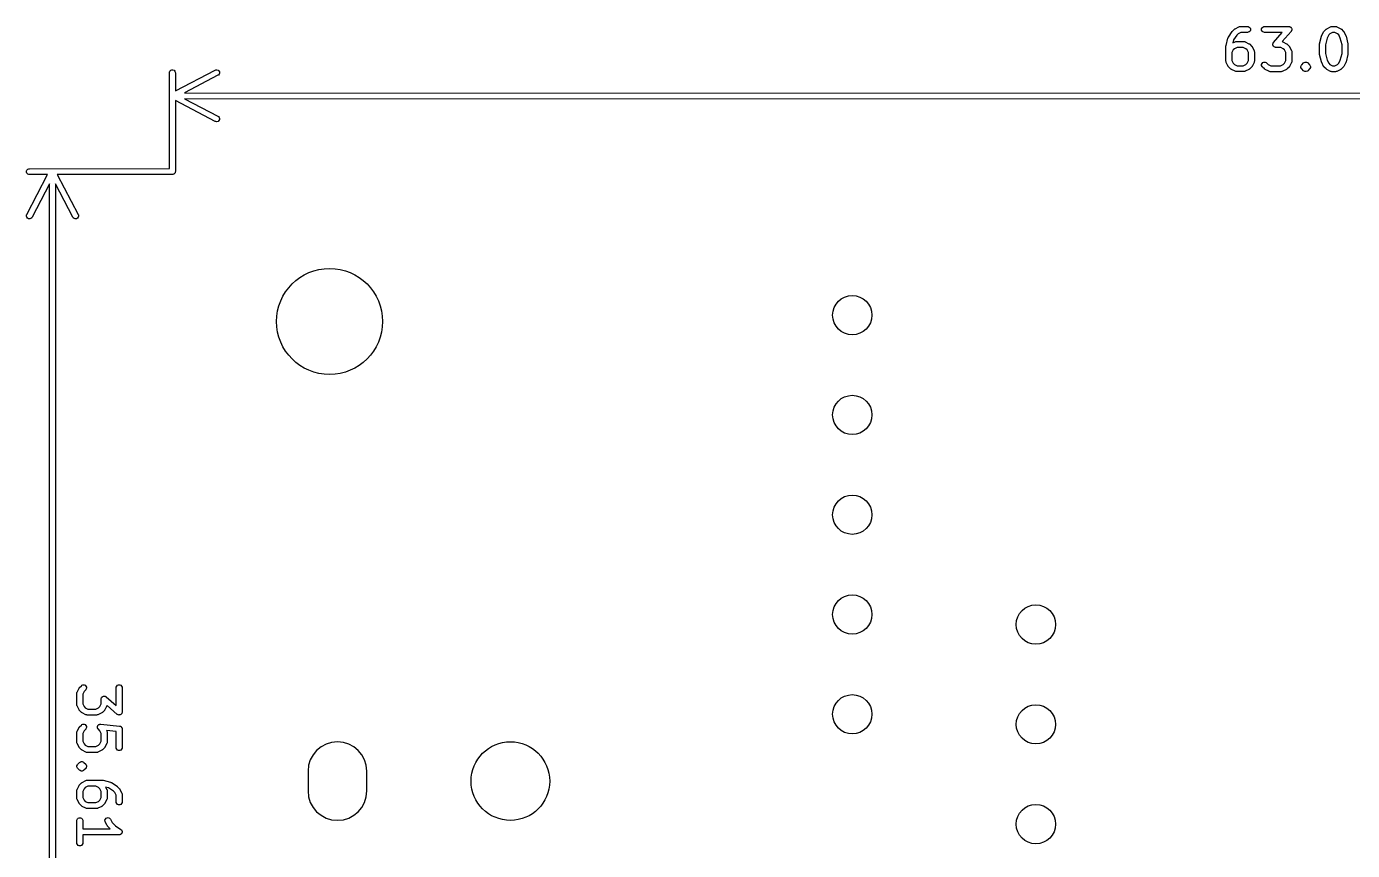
# Model space of a CAD drawing. Header units: inches. Extents: x 4.54 to 7.17, y -3.99 to -2.44.
# Drawn here: x 4.539 to 5.867, y -3.266 to -2.441 of the extents above; entities that cross this region are included whole.
import ezdxf

# ---------------------------------------------------------------- set-up
doc = ezdxf.new("R2010")
doc.units = ezdxf.units.IN
doc.header["$MEASUREMENT"] = 0
doc.layers.add('BLACK', color=250, linetype='CONTINUOUS')

msp = doc.modelspace()

# ---------------------------------------------------------------- linework, layer by layer
at = {"layer": 'BLACK', "linetype": 'CONTINUOUS'}
for p, q in [((5.7469, -2.4452), (5.7488, -2.4433)), ((5.7488, -2.4433), (5.749, -2.4431)), ((5.749, -2.4431), (5.7491, -2.443)), ((5.749, -2.4431), (5.749, -2.4431)), ((5.7491, -2.443), (5.7492, -2.4429)), ((5.7492, -2.4429), (5.7493, -2.4429)), ((5.7493, -2.4429), (5.7495, -2.4428)), ((5.7495, -2.4428), (5.7533, -2.4409)), ((5.7533, -2.4409), (5.7538, -2.4407)), ((5.7538, -2.4407), (5.7539, -2.4407)), ((5.7539, -2.4407), (5.754, -2.4406)), ((5.754, -2.4406), (5.7546, -2.4406)), ((5.7546, -2.4406), (5.7621, -2.4406)), ((5.7621, -2.4406), (5.7627, -2.4406)), ((5.7627, -2.4406), (5.7637, -2.4411)), ((5.7637, -2.4411), (5.7646, -2.4419)), ((5.7646, -2.4419), (5.765, -2.443)), ((5.765, -2.443), (5.765, -2.4441)), ((5.7761, -2.443), (5.7765, -2.4419)), ((5.7761, -2.4441), (5.7761, -2.443)), ((5.7765, -2.4419), (5.7773, -2.4411)), ((5.7773, -2.4411), (5.7784, -2.4406)), ((5.7784, -2.4406), (5.779, -2.4406)), ((5.779, -2.4406), (5.8034, -2.4406)), ((5.8034, -2.4406), (5.8037, -2.4406)), ((5.8037, -2.4406), (5.8037, -2.4406)), ((5.8037, -2.4406), (5.8038, -2.4406)), ((5.8038, -2.4406), (5.8039, -2.4406)), ((5.8039, -2.4406), (5.8044, -2.4408)), ((5.8044, -2.4408), (5.8048, -2.441)), ((5.8048, -2.441), (5.8049, -2.441)), ((5.8049, -2.441), (5.805, -2.4411)), ((5.805, -2.4411), (5.8053, -2.4414)), ((5.8053, -2.4414), (5.8057, -2.4417)), ((5.8057, -2.4417), (5.8057, -2.4418)), ((5.8057, -2.4418), (5.8058, -2.4419)), ((5.8058, -2.4419), (5.806, -2.4423)), ((5.806, -2.4423), (5.8062, -2.4428)), ((5.8062, -2.4428), (5.8062, -2.4429)), ((5.8062, -2.4429), (5.8062, -2.443)), ((5.8062, -2.443), (5.8062, -2.4434)), ((5.8062, -2.4434), (5.8063, -2.4439)), ((5.8388, -2.4452), (5.8406, -2.4433)), ((5.8406, -2.4433), (5.8409, -2.4431)), ((5.8409, -2.4431), (5.841, -2.443)), ((5.8409, -2.4431), (5.8409, -2.4431)), ((5.841, -2.443), (5.8411, -2.443)), ((5.8411, -2.443), (5.8412, -2.4429)), ((5.8412, -2.4429), (5.8414, -2.4428)), ((5.8414, -2.4428), (5.8452, -2.4409)), ((5.8452, -2.4409), (5.8457, -2.4407)), ((5.8457, -2.4407), (5.8458, -2.4407)), ((5.8458, -2.4407), (5.8459, -2.4407)), ((5.8459, -2.4407), (5.8465, -2.4406)), ((5.8465, -2.4406), (5.8502, -2.4406)), ((5.8502, -2.4406), (5.8508, -2.4407)), ((5.8508, -2.4407), (5.8509, -2.4407)), ((5.8509, -2.4407), (5.851, -2.4407)), ((5.851, -2.4407), (5.8515, -2.4409)), ((5.8515, -2.4409), (5.8553, -2.4428)), ((5.8553, -2.4428), (5.8555, -2.4429)), ((5.8555, -2.4429), (5.8556, -2.443)), ((5.8556, -2.443), (5.8557, -2.443)), ((5.8557, -2.443), (5.8558, -2.4431)), ((5.8558, -2.4431), (5.8558, -2.4432)), ((5.8558, -2.4432), (5.8561, -2.4433)), ((5.8561, -2.4433), (5.8579, -2.4452)), ((5.7405, -2.4597), (5.7424, -2.4522)), ((5.7424, -2.4522), (5.7425, -2.4518)), ((5.7425, -2.4517), (5.7426, -2.4516)), ((5.7425, -2.4518), (5.7425, -2.4517)), ((5.7425, -2.4518), (5.7425, -2.4518)), ((5.7426, -2.4516), (5.7428, -2.4513)), ((5.7426, -2.4516), (5.7426, -2.4516)), ((5.7428, -2.4513), (5.7465, -2.4456)), ((5.7465, -2.4456), (5.7467, -2.4454)), ((5.7465, -2.4456), (5.7465, -2.4456)), ((5.7465, -2.4456), (5.7465, -2.4456)), ((5.7467, -2.4454), (5.7469, -2.4452)), ((5.7469, -2.4452), (5.7469, -2.4452)), ((5.7469, -2.4452), (5.7469, -2.4452)), ((5.748, -2.4541), (5.7472, -2.457)), ((5.7472, -2.457), (5.7495, -2.4559)), ((5.7513, -2.4492), (5.748, -2.4541)), ((5.7495, -2.4559), (5.7501, -2.4557)), ((5.7501, -2.4557), (5.7502, -2.4557)), ((5.7502, -2.4557), (5.7503, -2.4556)), ((5.7503, -2.4556), (5.7509, -2.4556)), ((5.7509, -2.4556), (5.7584, -2.4556)), ((5.7526, -2.4478), (5.7513, -2.4492)), ((5.7553, -2.4465), (5.7526, -2.4478)), ((5.7621, -2.4465), (5.7553, -2.4465)), ((5.7584, -2.4556), (5.7589, -2.4556)), ((5.7589, -2.4556), (5.759, -2.4557)), ((5.759, -2.4557), (5.7591, -2.4557)), ((5.7591, -2.4557), (5.7597, -2.4559)), ((5.7597, -2.4559), (5.7634, -2.4578)), ((5.7627, -2.4464), (5.7621, -2.4465)), ((5.7637, -2.446), (5.7627, -2.4464)), ((5.7646, -2.4452), (5.7637, -2.446)), ((5.765, -2.4441), (5.7646, -2.4452)), ((5.7765, -2.4452), (5.7761, -2.4441)), ((5.7773, -2.446), (5.7765, -2.4452)), ((5.7784, -2.4464), (5.7773, -2.446)), ((5.779, -2.4465), (5.7784, -2.4464)), ((5.7968, -2.4465), (5.779, -2.4465)), ((5.7875, -2.4575), (5.7877, -2.4571)), ((5.7877, -2.4571), (5.7877, -2.4569)), ((5.7877, -2.4569), (5.7878, -2.4569)), ((5.7878, -2.4568), (5.788, -2.4566)), ((5.7878, -2.4569), (5.7878, -2.4568)), ((5.788, -2.4566), (5.7968, -2.4465)), ((5.8056, -2.4455), (5.7966, -2.4557)), ((5.7966, -2.4557), (5.7972, -2.4559)), ((5.7972, -2.4559), (5.8009, -2.4578)), ((5.8058, -2.4452), (5.8056, -2.4455)), ((5.8059, -2.445), (5.8058, -2.4451)), ((5.8058, -2.4451), (5.8058, -2.4452)), ((5.8058, -2.4452), (5.8058, -2.4452)), ((5.8061, -2.4446), (5.8059, -2.445)), ((5.8062, -2.4441), (5.8061, -2.4446)), ((5.8063, -2.4439), (5.8062, -2.444)), ((5.8062, -2.444), (5.8062, -2.4441)), ((5.8342, -2.4578), (5.8361, -2.4503)), ((5.8361, -2.4503), (5.8362, -2.45)), ((5.8361, -2.4503), (5.8361, -2.4503)), ((5.8361, -2.4503), (5.8361, -2.4503)), ((5.8362, -2.45), (5.8363, -2.4498)), ((5.8363, -2.4497), (5.8382, -2.446)), ((5.8363, -2.4498), (5.8363, -2.4497)), ((5.8363, -2.4498), (5.8363, -2.4498)), ((5.8382, -2.446), (5.8384, -2.4457)), ((5.8384, -2.4457), (5.8385, -2.4456)), ((5.8384, -2.4457), (5.8384, -2.4457)), ((5.8385, -2.4455), (5.8386, -2.4454)), ((5.8385, -2.4456), (5.8385, -2.4455)), ((5.8386, -2.4454), (5.8388, -2.4452)), ((5.8418, -2.4521), (5.84, -2.4589)), ((5.8433, -2.449), (5.8418, -2.4521)), ((5.8445, -2.4478), (5.8433, -2.449)), ((5.8472, -2.4465), (5.8445, -2.4478)), ((5.8495, -2.4465), (5.8472, -2.4465)), ((5.8522, -2.4479), (5.8495, -2.4465)), ((5.8534, -2.449), (5.8522, -2.4479)), ((5.8549, -2.4521), (5.8534, -2.449)), ((5.8566, -2.4589), (5.8549, -2.4521)), ((5.8579, -2.4452), (5.8581, -2.4454)), ((5.8581, -2.4454), (5.8582, -2.4455)), ((5.8582, -2.4455), (5.8582, -2.4456)), ((5.8582, -2.4456), (5.8583, -2.4457)), ((5.8583, -2.4457), (5.8583, -2.4457)), ((5.8583, -2.4457), (5.8585, -2.446)), ((5.8585, -2.446), (5.8604, -2.4497)), ((5.8604, -2.4497), (5.8604, -2.4498)), ((5.8604, -2.4498), (5.8604, -2.4498)), ((5.8604, -2.4498), (5.8605, -2.45)), ((5.8605, -2.45), (5.8606, -2.4503)), ((5.8606, -2.4503), (5.8606, -2.4503)), ((5.8606, -2.4503), (5.8606, -2.4503)), ((5.8606, -2.4503), (5.8625, -2.4578)), ((5.7404, -2.46), (5.7405, -2.4598)), ((5.7404, -2.4603), (5.7404, -2.46)), ((5.7404, -2.4604), (5.7404, -2.4603)), ((5.7404, -2.4603), (5.7404, -2.4603)), ((5.7404, -2.4754), (5.7404, -2.4604)), ((5.7405, -2.4598), (5.7405, -2.4597)), ((5.7405, -2.4598), (5.7405, -2.4598)), ((5.7477, -2.464), (5.7463, -2.4667)), ((5.7463, -2.4667), (5.7463, -2.4747)), ((5.7489, -2.4628), (5.7477, -2.464)), ((5.7516, -2.4615), (5.7489, -2.4628)), ((5.7577, -2.4615), (5.7516, -2.4615)), ((5.7604, -2.4628), (5.7577, -2.4615)), ((5.7616, -2.464), (5.7604, -2.4628)), ((5.7629, -2.4667), (5.7616, -2.464)), ((5.7629, -2.4747), (5.7629, -2.4667)), ((5.7634, -2.4578), (5.7637, -2.4579)), ((5.7637, -2.4579), (5.7637, -2.4579)), ((5.7637, -2.4579), (5.7638, -2.458)), ((5.7638, -2.458), (5.7639, -2.4581)), ((5.7639, -2.4581), (5.764, -2.4581)), ((5.764, -2.4581), (5.7642, -2.4583)), ((5.7642, -2.4583), (5.7661, -2.4602)), ((5.7661, -2.4602), (5.7663, -2.4604)), ((5.7663, -2.4604), (5.7663, -2.4605)), ((5.7663, -2.4605), (5.7664, -2.4606)), ((5.7664, -2.4606), (5.7664, -2.4606)), ((5.7664, -2.4606), (5.7665, -2.4607)), ((5.7665, -2.4607), (5.7666, -2.461)), ((5.7666, -2.461), (5.7685, -2.4647)), ((5.7685, -2.4647), (5.7687, -2.4652)), ((5.7687, -2.4652), (5.7687, -2.4654)), ((5.7687, -2.4654), (5.7687, -2.4654)), ((5.7687, -2.4654), (5.7688, -2.466)), ((5.7688, -2.466), (5.7688, -2.4754)), ((5.7873, -2.458), (5.7875, -2.4575)), ((5.7873, -2.4581), (5.7873, -2.458)), ((5.7873, -2.4586), (5.7873, -2.4581)), ((5.7873, -2.4581), (5.7873, -2.4581)), ((5.7873, -2.4591), (5.7873, -2.4586)), ((5.7874, -2.4592), (5.7873, -2.4591)), ((5.7874, -2.4593), (5.7874, -2.4592)), ((5.7876, -2.4597), (5.7874, -2.4593)), ((5.7878, -2.4602), (5.7876, -2.4597)), ((5.7879, -2.4603), (5.7878, -2.4602)), ((5.7878, -2.4602), (5.7878, -2.4602)), ((5.7882, -2.4606), (5.7879, -2.4603)), ((5.7886, -2.461), (5.7882, -2.4606)), ((5.7887, -2.461), (5.7886, -2.461)), ((5.7888, -2.4611), (5.7887, -2.461)), ((5.7892, -2.4612), (5.7888, -2.4611)), ((5.7896, -2.4614), (5.7892, -2.4612)), ((5.7898, -2.4614), (5.7896, -2.4614)), ((5.7898, -2.4615), (5.7898, -2.4614)), ((5.7899, -2.4615), (5.7898, -2.4615)), ((5.7902, -2.4615), (5.7899, -2.4615)), ((5.7952, -2.4615), (5.7902, -2.4615)), ((5.7978, -2.4628), (5.7952, -2.4615)), ((5.799, -2.464), (5.7978, -2.4628)), ((5.8004, -2.4667), (5.799, -2.464)), ((5.8004, -2.4747), (5.8004, -2.4667)), ((5.8009, -2.4578), (5.8012, -2.4579)), ((5.8012, -2.4579), (5.8012, -2.458)), ((5.8012, -2.458), (5.8013, -2.458)), ((5.8013, -2.458), (5.8014, -2.4581)), ((5.8014, -2.4581), (5.8015, -2.4581)), ((5.8015, -2.4581), (5.8017, -2.4583)), ((5.8017, -2.4583), (5.8036, -2.4602)), ((5.8036, -2.4602), (5.8037, -2.4604)), ((5.8037, -2.4604), (5.8038, -2.4605)), ((5.8038, -2.4605), (5.8039, -2.4606)), ((5.8039, -2.4606), (5.8039, -2.4606)), ((5.8039, -2.4606), (5.804, -2.4607)), ((5.804, -2.4607), (5.8041, -2.461)), ((5.8041, -2.461), (5.806, -2.4647)), ((5.806, -2.4647), (5.8062, -2.4653)), ((5.8062, -2.4653), (5.8062, -2.4654)), ((5.8062, -2.4654), (5.8062, -2.4655)), ((5.8062, -2.4655), (5.8063, -2.466)), ((5.8063, -2.466), (5.8063, -2.4754)), ((5.8341, -2.4584), (5.8342, -2.4582)), ((5.8341, -2.4585), (5.8342, -2.4584)), ((5.8342, -2.4584), (5.8341, -2.4584)), ((5.8341, -2.4679), (5.8341, -2.4585)), ((5.8341, -2.468), (5.8341, -2.4679)), ((5.8341, -2.4681), (5.8341, -2.468)), ((5.8342, -2.4683), (5.8341, -2.4681)), ((5.8342, -2.4579), (5.8342, -2.4578)), ((5.8342, -2.458), (5.8342, -2.4579)), ((5.8342, -2.4582), (5.8342, -2.458)), ((5.8342, -2.4685), (5.8342, -2.4683)), ((5.8342, -2.4686), (5.8342, -2.4685)), ((5.8342, -2.4685), (5.8342, -2.4685)), ((5.8361, -2.4761), (5.8342, -2.4686)), ((5.84, -2.4589), (5.84, -2.4676)), ((5.84, -2.4676), (5.8418, -2.4744)), ((5.8549, -2.4744), (5.8566, -2.4676)), ((5.8566, -2.4676), (5.8566, -2.4589)), ((5.8625, -2.4686), (5.8606, -2.4761)), ((5.8625, -2.4578), (5.8625, -2.4579)), ((5.8625, -2.4579), (5.8625, -2.458)), ((5.8625, -2.458), (5.8625, -2.4582)), ((5.8625, -2.4582), (5.8625, -2.4584)), ((5.8625, -2.4584), (5.8625, -2.4584)), ((5.8625, -2.4584), (5.8625, -2.4585)), ((5.8625, -2.4585), (5.8625, -2.4679)), ((5.8625, -2.4679), (5.8625, -2.468)), ((5.8625, -2.468), (5.8625, -2.4681)), ((5.8625, -2.4681), (5.8625, -2.4683)), ((5.8625, -2.4683), (5.8625, -2.4685)), ((5.8625, -2.4685), (5.8625, -2.4685)), ((5.8625, -2.4685), (5.8625, -2.4686)), ((5.7405, -2.476), (5.7404, -2.4754)), ((5.7405, -2.4761), (5.7405, -2.476)), ((5.7405, -2.4762), (5.7405, -2.4761)), ((5.7407, -2.4767), (5.7405, -2.4762)), ((5.7426, -2.4805), (5.7407, -2.4767)), ((5.7427, -2.4807), (5.7426, -2.4805)), ((5.7428, -2.4808), (5.7427, -2.4807)), ((5.7428, -2.4809), (5.7428, -2.4808)), ((5.7429, -2.481), (5.7428, -2.4809)), ((5.743, -2.481), (5.7429, -2.481)), ((5.7431, -2.4812), (5.743, -2.481)), ((5.745, -2.4831), (5.7431, -2.4812)), ((5.7452, -2.4833), (5.745, -2.4831)), ((5.7453, -2.4834), (5.7452, -2.4833)), ((5.7454, -2.4834), (5.7453, -2.4834)), ((5.7455, -2.4835), (5.7454, -2.4834)), ((5.7458, -2.4837), (5.7455, -2.4835)), ((5.7455, -2.4835), (5.7455, -2.4835)), ((5.7463, -2.4747), (5.7477, -2.4774)), ((5.7477, -2.4774), (5.7489, -2.4786)), ((5.7489, -2.4786), (5.7515, -2.4799)), ((5.7515, -2.4799), (5.7577, -2.4799)), ((5.7577, -2.4799), (5.7604, -2.4786)), ((5.7604, -2.4786), (5.7615, -2.4774)), ((5.7615, -2.4774), (5.7629, -2.4747)), ((5.7637, -2.4835), (5.7634, -2.4837)), ((5.7638, -2.4834), (5.7637, -2.4835)), ((5.7637, -2.4835), (5.7637, -2.4835)), ((5.7639, -2.4834), (5.7638, -2.4834)), ((5.764, -2.4833), (5.7639, -2.4834)), ((5.7642, -2.4831), (5.764, -2.4833)), ((5.7661, -2.4812), (5.7642, -2.4831)), ((5.7662, -2.481), (5.7661, -2.4812)), ((5.7663, -2.481), (5.7662, -2.481)), ((5.7664, -2.4809), (5.7663, -2.481)), ((5.7665, -2.4807), (5.7664, -2.4808)), ((5.7664, -2.4808), (5.7664, -2.4809)), ((5.7666, -2.4805), (5.7665, -2.4807)), ((5.7685, -2.4767), (5.7666, -2.4805)), ((5.7687, -2.4762), (5.7685, -2.4767)), ((5.7688, -2.4754), (5.7687, -2.476)), ((5.7687, -2.476), (5.7687, -2.4761)), ((5.7687, -2.4761), (5.7687, -2.4762)), ((5.7761, -2.4786), (5.7765, -2.4775)), ((5.7761, -2.4797), (5.7761, -2.4786)), ((5.7765, -2.4808), (5.7761, -2.4797)), ((5.7765, -2.4775), (5.7773, -2.4767)), ((5.7769, -2.4812), (5.7765, -2.4808)), ((5.7788, -2.4831), (5.7769, -2.4812)), ((5.7773, -2.4767), (5.7784, -2.4763)), ((5.7784, -2.4763), (5.7795, -2.4763)), ((5.779, -2.4833), (5.7788, -2.4831)), ((5.779, -2.4834), (5.779, -2.4833)), ((5.7791, -2.4834), (5.779, -2.4834)), ((5.7792, -2.4835), (5.7791, -2.4834)), ((5.7793, -2.4835), (5.7792, -2.4835)), ((5.7795, -2.4837), (5.7793, -2.4835)), ((5.7795, -2.4763), (5.7806, -2.4767)), ((5.7806, -2.4767), (5.7811, -2.4771)), ((5.7811, -2.4771), (5.7826, -2.4786)), ((5.7826, -2.4786), (5.7853, -2.4799)), ((5.7853, -2.4799), (5.7951, -2.48)), ((5.7951, -2.48), (5.7978, -2.4786)), ((5.7978, -2.4786), (5.799, -2.4774)), ((5.799, -2.4774), (5.8004, -2.4747)), ((5.8012, -2.4835), (5.8009, -2.4837)), ((5.8013, -2.4834), (5.8012, -2.4835)), ((5.8012, -2.4835), (5.8012, -2.4835)), ((5.8014, -2.4834), (5.8013, -2.4834)), ((5.8015, -2.4833), (5.8014, -2.4834)), ((5.8017, -2.4831), (5.8015, -2.4833)), ((5.8036, -2.4812), (5.8017, -2.4831)), ((5.8037, -2.481), (5.8036, -2.4812)), ((5.8038, -2.481), (5.8037, -2.481)), ((5.8039, -2.4809), (5.8038, -2.481)), ((5.804, -2.4807), (5.8039, -2.4808)), ((5.8039, -2.4808), (5.8039, -2.4809)), ((5.8041, -2.4805), (5.804, -2.4807)), ((5.806, -2.4767), (5.8041, -2.4805)), ((5.8062, -2.4762), (5.806, -2.4767)), ((5.8063, -2.4754), (5.8062, -2.476)), ((5.8062, -2.476), (5.8062, -2.4761)), ((5.8062, -2.4761), (5.8062, -2.4762)), ((5.8154, -2.4805), (5.8159, -2.4794)), ((5.8154, -2.4816), (5.8154, -2.4805)), ((5.8159, -2.4827), (5.8154, -2.4816)), ((5.8159, -2.4794), (5.8163, -2.4789)), ((5.8163, -2.4831), (5.8159, -2.4827)), ((5.8163, -2.4789), (5.8181, -2.4771)), ((5.8181, -2.485), (5.8163, -2.4831)), ((5.8181, -2.4771), (5.8186, -2.4767)), ((5.8186, -2.4767), (5.8196, -2.4763)), ((5.8186, -2.4767), (5.8186, -2.4767)), ((5.8196, -2.4763), (5.8208, -2.4763)), ((5.8208, -2.4763), (5.8209, -2.4763)), ((5.8209, -2.4763), (5.8219, -2.4767)), ((5.8219, -2.4767), (5.8223, -2.4771)), ((5.8223, -2.4771), (5.8242, -2.4789)), ((5.8242, -2.4831), (5.8223, -2.485)), ((5.8242, -2.4789), (5.8245, -2.4794)), ((5.8245, -2.4827), (5.8242, -2.4831)), ((5.8245, -2.4794), (5.825, -2.4805)), ((5.825, -2.4816), (5.8245, -2.4827)), ((5.825, -2.4805), (5.825, -2.4816)), ((5.8361, -2.4762), (5.8361, -2.4761)), ((5.8362, -2.4764), (5.8361, -2.4762)), ((5.8361, -2.4762), (5.8361, -2.4762)), ((5.8363, -2.4767), (5.8362, -2.4764)), ((5.8382, -2.4805), (5.8363, -2.4767)), ((5.8363, -2.4767), (5.8363, -2.4767)), ((5.8363, -2.4767), (5.8363, -2.4767)), ((5.8384, -2.4807), (5.8382, -2.4805)), ((5.8384, -2.4808), (5.8384, -2.4807)), ((5.8385, -2.4809), (5.8384, -2.4808)), ((5.8385, -2.481), (5.8385, -2.4809)), ((5.8386, -2.481), (5.8385, -2.481)), ((5.8388, -2.4813), (5.8386, -2.481)), ((5.8406, -2.4831), (5.8388, -2.4813)), ((5.8409, -2.4833), (5.8406, -2.4831)), ((5.8409, -2.4834), (5.8409, -2.4833)), ((5.841, -2.4834), (5.8409, -2.4834)), ((5.8411, -2.4835), (5.841, -2.4834)), ((5.8414, -2.4837), (5.8411, -2.4835)), ((5.8411, -2.4835), (5.8411, -2.4835)), ((5.8418, -2.4744), (5.8433, -2.4774)), ((5.8433, -2.4774), (5.8445, -2.4786)), ((5.8445, -2.4786), (5.8472, -2.48)), ((5.8472, -2.48), (5.8495, -2.48)), ((5.8495, -2.48), (5.8522, -2.4786)), ((5.8522, -2.4786), (5.8534, -2.4774)), ((5.8534, -2.4774), (5.8549, -2.4744)), ((5.8555, -2.4835), (5.8553, -2.4837)), ((5.8556, -2.4835), (5.8555, -2.4835)), ((5.8557, -2.4834), (5.8556, -2.4835)), ((5.8558, -2.4834), (5.8557, -2.4834)), ((5.856, -2.4831), (5.8558, -2.4833)), ((5.8558, -2.4833), (5.8558, -2.4834)), ((5.8579, -2.4813), (5.856, -2.4831)), ((5.8581, -2.481), (5.8579, -2.4813)), ((5.8582, -2.481), (5.8581, -2.481)), ((5.8583, -2.4808), (5.8582, -2.4809)), ((5.8582, -2.4809), (5.8582, -2.481)), ((5.8585, -2.4805), (5.8583, -2.4807)), ((5.8583, -2.4807), (5.8583, -2.4808)), ((5.8604, -2.4767), (5.8585, -2.4805)), ((5.8605, -2.4764), (5.8604, -2.4767)), ((5.8604, -2.4767), (5.8604, -2.4767)), ((5.8604, -2.4767), (5.8604, -2.4767)), ((5.8606, -2.4762), (5.8605, -2.4764)), ((5.8606, -2.4761), (5.8606, -2.4762)), ((5.8606, -2.4762), (5.8606, -2.4762)), ((4.682, -2.583), (4.6821, -2.4869)), ((4.6821, -2.4863), (4.6826, -2.4853)), ((4.6821, -2.4869), (4.6821, -2.4863)), ((4.6826, -2.4853), (4.6834, -2.4845)), ((4.6834, -2.4845), (4.6844, -2.484)), ((4.6844, -2.484), (4.6856, -2.484)), ((4.6856, -2.484), (4.6867, -2.4845)), ((4.6867, -2.4845), (4.6875, -2.4853)), ((4.6875, -2.4853), (4.6879, -2.4863)), ((4.6879, -2.4863), (4.688, -2.4869)), ((4.688, -2.5051), (4.728, -2.4843)), ((4.688, -2.4869), (4.688, -2.5051)), ((4.7307, -2.4895), (4.6971, -2.507)), ((4.728, -2.4843), (4.7285, -2.4841)), ((4.7285, -2.4841), (4.7297, -2.484)), ((4.7297, -2.484), (4.7308, -2.4843)), ((4.7312, -2.4892), (4.7307, -2.4895)), ((4.7308, -2.4843), (4.7317, -2.4851)), ((4.732, -2.4883), (4.7312, -2.4892)), ((4.7317, -2.4851), (4.7322, -2.4861)), ((4.7323, -2.4872), (4.732, -2.4883)), ((4.7322, -2.4861), (4.7323, -2.4872)), ((5.7495, -2.4855), (5.7458, -2.4837)), ((5.7501, -2.4857), (5.7495, -2.4855)), ((5.7502, -2.4857), (5.7501, -2.4857)), ((5.7503, -2.4858), (5.7502, -2.4857)), ((5.7508, -2.4858), (5.7503, -2.4858)), ((5.7583, -2.4858), (5.7508, -2.4858)), ((5.7589, -2.4858), (5.7583, -2.4858)), ((5.759, -2.4858), (5.7589, -2.4858)), ((5.7591, -2.4857), (5.759, -2.4858)), ((5.7597, -2.4855), (5.7591, -2.4857)), ((5.7634, -2.4837), (5.7597, -2.4855)), ((5.7833, -2.4855), (5.7795, -2.4837)), ((5.7838, -2.4857), (5.7833, -2.4855)), ((5.7839, -2.4858), (5.7838, -2.4857)), ((5.784, -2.4858), (5.7839, -2.4858)), ((5.7846, -2.4859), (5.784, -2.4858)), ((5.7958, -2.4859), (5.7846, -2.4859)), ((5.7964, -2.4858), (5.7958, -2.4859)), ((5.7965, -2.4858), (5.7964, -2.4858)), ((5.7966, -2.4858), (5.7965, -2.4858)), ((5.7972, -2.4855), (5.7966, -2.4858)), ((5.8009, -2.4837), (5.7972, -2.4855)), ((5.8186, -2.4854), (5.8181, -2.485)), ((5.8193, -2.4857), (5.8186, -2.4854)), ((5.8196, -2.4858), (5.8193, -2.4857)), ((5.8208, -2.4858), (5.8196, -2.4858)), ((5.8219, -2.4854), (5.8208, -2.4858)), ((5.8223, -2.485), (5.8219, -2.4854)), ((5.8451, -2.4856), (5.8414, -2.4837)), ((5.8457, -2.4858), (5.8451, -2.4856)), ((5.8458, -2.4858), (5.8457, -2.4858)), ((5.8459, -2.4858), (5.8458, -2.4858)), ((5.8465, -2.4859), (5.8459, -2.4858)), ((5.8502, -2.4859), (5.8465, -2.4859)), ((5.8508, -2.4858), (5.8502, -2.4859)), ((5.8509, -2.4858), (5.8508, -2.4858)), ((5.851, -2.4858), (5.8509, -2.4858)), ((5.8515, -2.4856), (5.851, -2.4858)), ((5.8553, -2.4837), (5.8515, -2.4856)), ((4.6971, -2.507), (7.1533, -2.5077)), ((4.728, -2.5357), (4.688, -2.5149)), ((4.688, -2.5149), (4.688, -2.586)), ((7.1533, -2.5136), (4.6971, -2.513)), ((4.6971, -2.513), (4.7307, -2.5305)), ((4.7285, -2.5359), (4.728, -2.5357)), ((4.7297, -2.536), (4.7285, -2.5359)), ((4.7308, -2.5357), (4.7297, -2.536)), ((4.7307, -2.5305), (4.7312, -2.5308)), ((4.7317, -2.5349), (4.7308, -2.5357)), ((4.7312, -2.5308), (4.732, -2.5317)), ((4.7322, -2.5339), (4.7317, -2.5349)), ((4.732, -2.5317), (4.7323, -2.5328)), ((4.7323, -2.5328), (4.7322, -2.5339)), ((4.539, -2.5854), (4.5394, -2.5844)), ((4.539, -2.5866), (4.539, -2.5854)), ((4.5394, -2.5876), (4.539, -2.5866)), ((4.5393, -2.629), (4.5601, -2.589)), ((4.5394, -2.5844), (4.5402, -2.5835)), ((4.5402, -2.5885), (4.5394, -2.5876)), ((4.5402, -2.5835), (4.5413, -2.5831)), ((4.5413, -2.5889), (4.5402, -2.5885)), ((4.5413, -2.5831), (4.5419, -2.5831)), ((4.5419, -2.589), (4.5413, -2.5889)), ((4.5419, -2.5831), (4.682, -2.583)), ((4.5601, -2.589), (4.5419, -2.589)), ((4.685, -2.589), (4.5698, -2.589)), ((4.5698, -2.589), (4.5907, -2.629)), ((4.6856, -2.5889), (4.685, -2.589)), ((4.6861, -2.5887), (4.6856, -2.5889)), ((4.6856, -2.5889), (4.6856, -2.5889)), ((4.6856, -2.5889), (4.6856, -2.5889)), ((4.6856, -2.5889), (4.6856, -2.5889)), ((4.6866, -2.5885), (4.6861, -2.5887)), ((4.687, -2.588), (4.6866, -2.5885)), ((4.6866, -2.5885), (4.6866, -2.5885)), ((4.6866, -2.5885), (4.6866, -2.5885)), ((4.6875, -2.5876), (4.687, -2.588)), ((4.6877, -2.5871), (4.6875, -2.5876)), ((4.6875, -2.5876), (4.6875, -2.5876)), ((4.6875, -2.5876), (4.6875, -2.5876)), ((4.6879, -2.5866), (4.6877, -2.5871)), ((4.688, -2.586), (4.6879, -2.5866)), ((4.6879, -2.5866), (4.6879, -2.5866)), ((4.6879, -2.5866), (4.6879, -2.5866)), ((4.6879, -2.5866), (4.6879, -2.5866)), ((4.562, -2.5981), (4.5445, -2.6317)), ((4.562, -3.9761), (4.562, -2.5981)), ((4.5854, -2.6317), (4.5679, -2.5981)), ((4.5679, -2.5981), (4.568, -3.9761)), ((4.5389, -2.6307), (4.539, -2.6295)), ((4.539, -2.6295), (4.5393, -2.629)), ((4.5907, -2.629), (4.5909, -2.6295)), ((4.5909, -2.6295), (4.591, -2.6307)), ((4.5393, -2.6318), (4.5389, -2.6307)), ((4.54, -2.6327), (4.5393, -2.6318)), ((4.541, -2.6332), (4.54, -2.6327)), ((4.5422, -2.6333), (4.541, -2.6332)), ((4.5433, -2.6329), (4.5422, -2.6333)), ((4.5442, -2.6322), (4.5433, -2.6329)), ((4.5445, -2.6317), (4.5442, -2.6322)), ((4.5857, -2.6322), (4.5854, -2.6317)), ((4.5866, -2.6329), (4.5857, -2.6322)), ((4.5877, -2.6333), (4.5866, -2.6329)), ((4.5889, -2.6332), (4.5877, -2.6333)), ((4.5899, -2.6327), (4.5889, -2.6332)), ((4.5906, -2.6318), (4.5899, -2.6327)), ((4.591, -2.6307), (4.5906, -2.6318)), ((4.5895, -3.1082), (4.5897, -3.1077)), ((4.5897, -3.1077), (4.5916, -3.1039)), ((4.5916, -3.1039), (4.5917, -3.1037)), ((4.5917, -3.1037), (4.5918, -3.1036)), ((4.5918, -3.1035), (4.5919, -3.1034)), ((4.5918, -3.1036), (4.5918, -3.1035)), ((4.5919, -3.1034), (4.5921, -3.1032)), ((4.5919, -3.1034), (4.5919, -3.1034)), ((4.5921, -3.1032), (4.594, -3.1013)), ((4.594, -3.1013), (4.5945, -3.1009)), ((4.5945, -3.1009), (4.5955, -3.1005)), ((4.5966, -3.107), (4.5953, -3.1097)), ((4.5955, -3.1005), (4.5967, -3.1005)), ((4.5982, -3.1055), (4.5966, -3.107)), ((4.5967, -3.1005), (4.5977, -3.1009)), ((4.5977, -3.1009), (4.5985, -3.1017)), ((4.5985, -3.105), (4.5982, -3.1055)), ((4.5985, -3.1017), (4.599, -3.1028)), ((4.599, -3.1039), (4.5985, -3.105)), ((4.599, -3.1028), (4.599, -3.1039)), ((4.6288, -3.1028), (4.6293, -3.1017)), ((4.6288, -3.1034), (4.6288, -3.1028)), ((4.6288, -3.1212), (4.6288, -3.1034)), ((4.6293, -3.1017), (4.6301, -3.1009)), ((4.6301, -3.1009), (4.6311, -3.1005)), ((4.6311, -3.1005), (4.6323, -3.1005)), ((4.6323, -3.1005), (4.6334, -3.1009)), ((4.6334, -3.1009), (4.6342, -3.1017)), ((4.6342, -3.1017), (4.6346, -3.1028)), ((4.6346, -3.1028), (4.6347, -3.1034)), ((4.6347, -3.1034), (4.6347, -3.1277)), ((4.5894, -3.1084), (4.5895, -3.1083)), ((4.5894, -3.109), (4.5894, -3.1084)), ((4.5894, -3.1202), (4.5894, -3.109)), ((4.5894, -3.1208), (4.5894, -3.1202)), ((4.5895, -3.1209), (4.5894, -3.1208)), ((4.5895, -3.1083), (4.5895, -3.1082)), ((4.5895, -3.121), (4.5895, -3.1209)), ((4.5897, -3.1216), (4.5895, -3.121)), ((4.5953, -3.1097), (4.5953, -3.1195)), ((4.5953, -3.1195), (4.5966, -3.1222)), ((4.6124, -3.1222), (4.6138, -3.1195)), ((4.6138, -3.114), (4.614, -3.1136)), ((4.6138, -3.1142), (4.6138, -3.114)), ((4.6138, -3.1143), (4.6138, -3.1142)), ((4.6138, -3.1142), (4.6138, -3.1142)), ((4.6138, -3.1146), (4.6138, -3.1143)), ((4.6138, -3.1195), (4.6138, -3.1146)), ((4.614, -3.1136), (4.6142, -3.1131)), ((4.6142, -3.1131), (4.6143, -3.113)), ((4.6142, -3.1131), (4.6142, -3.1131)), ((4.6143, -3.113), (4.6146, -3.1126)), ((4.6146, -3.1126), (4.6149, -3.1123)), ((4.6149, -3.1123), (4.615, -3.1122)), ((4.615, -3.1122), (4.6151, -3.1122)), ((4.6151, -3.1122), (4.6155, -3.112)), ((4.6155, -3.112), (4.6159, -3.1118)), ((4.6159, -3.1118), (4.616, -3.1118)), ((4.616, -3.1118), (4.6161, -3.1117)), ((4.6161, -3.1117), (4.6166, -3.1117)), ((4.6166, -3.1117), (4.6171, -3.1117)), ((4.6171, -3.1117), (4.6172, -3.1117)), ((4.6172, -3.1117), (4.6173, -3.1117)), ((4.6173, -3.1117), (4.6177, -3.1119)), ((4.6177, -3.1119), (4.6182, -3.1121)), ((4.6182, -3.1121), (4.6183, -3.1121)), ((4.6183, -3.1121), (4.6184, -3.1122)), ((4.6184, -3.1122), (4.6184, -3.1122)), ((4.6184, -3.1122), (4.6187, -3.1124)), ((4.6187, -3.1124), (4.6288, -3.1212)), ((4.6196, -3.121), (4.6194, -3.1216)), ((4.6298, -3.13), (4.6196, -3.121)), ((4.5916, -3.1253), (4.5897, -3.1216)), ((4.5917, -3.1256), (4.5916, -3.1253)), ((4.5918, -3.1256), (4.5917, -3.1256)), ((4.5918, -3.1257), (4.5918, -3.1256)), ((4.5919, -3.1258), (4.5918, -3.1257)), ((4.5919, -3.1259), (4.5919, -3.1258)), ((4.5921, -3.1261), (4.5919, -3.1259)), ((4.594, -3.128), (4.5921, -3.1261)), ((4.5942, -3.1281), (4.594, -3.128)), ((4.5943, -3.1282), (4.5942, -3.1281)), ((4.5944, -3.1283), (4.5943, -3.1282)), ((4.5945, -3.1283), (4.5944, -3.1283)), ((4.5945, -3.1284), (4.5945, -3.1283)), ((4.5948, -3.1285), (4.5945, -3.1284)), ((4.5985, -3.1304), (4.5948, -3.1285)), ((4.5966, -3.1222), (4.5978, -3.1234)), ((4.5978, -3.1234), (4.6005, -3.1248)), ((4.5991, -3.1306), (4.5985, -3.1304)), ((4.5992, -3.1306), (4.5991, -3.1306)), ((4.5993, -3.1306), (4.5992, -3.1306)), ((4.5998, -3.1307), (4.5993, -3.1306)), ((4.6092, -3.1307), (4.5998, -3.1307)), ((4.6005, -3.1248), (4.6085, -3.1248)), ((4.6085, -3.1248), (4.6112, -3.1234)), ((4.6098, -3.1306), (4.6092, -3.1307)), ((4.6099, -3.1306), (4.6098, -3.1306)), ((4.61, -3.1306), (4.6099, -3.1306)), ((4.6105, -3.1304), (4.61, -3.1306)), ((4.6143, -3.1285), (4.6105, -3.1304)), ((4.6112, -3.1234), (4.6124, -3.1222)), ((4.6145, -3.1284), (4.6143, -3.1285)), ((4.6146, -3.1283), (4.6145, -3.1284)), ((4.6147, -3.1283), (4.6146, -3.1283)), ((4.6148, -3.1282), (4.6147, -3.1283)), ((4.6151, -3.128), (4.6148, -3.1281)), ((4.6148, -3.1281), (4.6148, -3.1282)), ((4.6169, -3.1261), (4.6151, -3.128)), ((4.6171, -3.1259), (4.6169, -3.1261)), ((4.6172, -3.1258), (4.6171, -3.1259)), ((4.6173, -3.1256), (4.6172, -3.1257)), ((4.6172, -3.1257), (4.6172, -3.1258)), ((4.6175, -3.1253), (4.6173, -3.1256)), ((4.6173, -3.1256), (4.6173, -3.1256)), ((4.6194, -3.1216), (4.6175, -3.1253)), ((4.63, -3.1301), (4.6298, -3.13)), ((4.6301, -3.1302), (4.63, -3.1301)), ((4.6302, -3.1303), (4.6301, -3.1302)), ((4.6301, -3.1302), (4.6301, -3.1302)), ((4.6307, -3.1305), (4.6302, -3.1303)), ((4.6311, -3.1306), (4.6307, -3.1305)), ((4.6312, -3.1306), (4.6311, -3.1306)), ((4.6313, -3.1307), (4.6312, -3.1306)), ((4.6318, -3.1306), (4.6313, -3.1307)), ((4.6323, -3.1306), (4.6318, -3.1306)), ((4.6324, -3.1306), (4.6323, -3.1306)), ((4.6325, -3.1306), (4.6324, -3.1306)), ((4.6329, -3.1304), (4.6325, -3.1306)), ((4.6334, -3.1302), (4.6329, -3.1304)), ((4.6335, -3.1301), (4.6334, -3.1301)), ((4.6334, -3.1301), (4.6334, -3.1302)), ((4.6338, -3.1297), (4.6335, -3.1301)), ((4.6342, -3.1294), (4.6338, -3.1297)), ((4.6343, -3.1292), (4.6342, -3.1293)), ((4.6342, -3.1293), (4.6342, -3.1294)), ((4.6344, -3.1288), (4.6343, -3.1292)), ((4.6346, -3.1283), (4.6344, -3.1288)), ((4.6347, -3.1277), (4.6346, -3.128)), ((4.6346, -3.128), (4.6346, -3.1281)), ((4.6346, -3.1281), (4.6346, -3.1282)), ((4.6346, -3.1282), (4.6346, -3.1283)), ((4.5894, -3.1478), (4.5895, -3.1477)), ((4.5895, -3.1476), (4.5897, -3.147)), ((4.5895, -3.1477), (4.5895, -3.1476)), ((4.5897, -3.147), (4.5916, -3.1433)), ((4.5916, -3.1433), (4.5917, -3.143)), ((4.5917, -3.143), (4.5918, -3.143)), ((4.5918, -3.1429), (4.5919, -3.1428)), ((4.5918, -3.143), (4.5918, -3.1429)), ((4.5919, -3.1428), (4.5921, -3.1425)), ((4.5919, -3.1428), (4.5919, -3.1428)), ((4.5921, -3.1425), (4.594, -3.1407)), ((4.594, -3.1407), (4.5945, -3.1403)), ((4.5945, -3.1403), (4.5955, -3.1398)), ((4.5966, -3.1464), (4.5953, -3.1491)), ((4.5955, -3.1398), (4.5967, -3.1398)), ((4.5982, -3.1448), (4.5966, -3.1464)), ((4.5967, -3.1398), (4.5977, -3.1403)), ((4.5977, -3.1403), (4.5985, -3.1411)), ((4.5985, -3.1444), (4.5982, -3.1448)), ((4.5985, -3.1411), (4.599, -3.1422)), ((4.599, -3.1433), (4.5985, -3.1444)), ((4.599, -3.1422), (4.599, -3.1433)), ((4.61, -3.143), (4.6101, -3.1426)), ((4.6101, -3.1432), (4.61, -3.143)), ((4.6101, -3.1419), (4.6103, -3.1415)), ((4.6101, -3.142), (4.6101, -3.1419)), ((4.6101, -3.1422), (4.6101, -3.142)), ((4.6101, -3.1426), (4.6101, -3.1422)), ((4.6101, -3.1433), (4.6101, -3.1432)), ((4.6102, -3.1437), (4.6101, -3.1433)), ((4.6104, -3.1441), (4.6102, -3.1437)), ((4.6103, -3.1415), (4.6105, -3.1411)), ((4.6105, -3.1442), (4.6104, -3.1441)), ((4.6105, -3.1411), (4.6106, -3.141)), ((4.6105, -3.1444), (4.6105, -3.1442)), ((4.6109, -3.1448), (4.6105, -3.1444)), ((4.6106, -3.141), (4.6107, -3.1409)), ((4.6107, -3.1409), (4.611, -3.1406)), ((4.6124, -3.1464), (4.6109, -3.1448)), ((4.611, -3.1406), (4.6113, -3.1403)), ((4.6113, -3.1403), (4.6115, -3.1402)), ((4.6115, -3.1402), (4.6116, -3.1401)), ((4.6116, -3.1401), (4.612, -3.14)), ((4.612, -3.14), (4.6124, -3.1398)), ((4.6124, -3.1398), (4.6125, -3.1398)), ((4.6138, -3.1491), (4.6124, -3.1464)), ((4.6125, -3.1398), (4.6127, -3.1398)), ((4.6127, -3.1398), (4.6133, -3.1398)), ((4.6133, -3.1398), (4.632, -3.1417)), ((4.6288, -3.1473), (4.619, -3.1463)), ((4.619, -3.1463), (4.6194, -3.147)), ((4.6194, -3.147), (4.6196, -3.1476)), ((4.6196, -3.1476), (4.6196, -3.1477)), ((4.6196, -3.1477), (4.6196, -3.1478)), ((4.6288, -3.1634), (4.6288, -3.1473)), ((4.632, -3.1417), (4.6322, -3.1417)), ((4.6322, -3.1417), (4.6323, -3.1417)), ((4.6323, -3.1417), (4.6324, -3.1417)), ((4.6324, -3.1417), (4.6326, -3.1418)), ((4.6326, -3.1418), (4.633, -3.142)), ((4.633, -3.142), (4.6334, -3.1422)), ((4.6334, -3.1422), (4.6335, -3.1423)), ((4.6335, -3.1423), (4.6336, -3.1423)), ((4.6336, -3.1423), (4.6339, -3.1427)), ((4.6339, -3.1427), (4.6342, -3.143)), ((4.6342, -3.143), (4.6342, -3.1431)), ((4.6342, -3.1431), (4.6343, -3.1432)), ((4.6343, -3.1432), (4.6344, -3.1436)), ((4.6344, -3.1436), (4.6346, -3.144)), ((4.6346, -3.144), (4.6346, -3.1443)), ((4.6346, -3.1443), (4.6347, -3.1443)), ((4.6347, -3.1443), (4.6346, -3.1444)), ((4.6346, -3.1444), (4.6347, -3.1446)), ((4.6347, -3.1446), (4.6347, -3.1634)), ((4.5894, -3.1484), (4.5894, -3.1478)), ((4.5894, -3.1577), (4.5894, -3.1484)), ((4.5894, -3.1583), (4.5894, -3.1577)), ((4.5895, -3.1584), (4.5894, -3.1583)), ((4.5895, -3.1585), (4.5895, -3.1584)), ((4.5897, -3.1591), (4.5895, -3.1585)), ((4.5916, -3.1628), (4.5897, -3.1591)), ((4.5953, -3.1491), (4.5953, -3.157)), ((4.5953, -3.157), (4.5966, -3.1597)), ((4.5966, -3.1597), (4.5978, -3.1609)), ((4.5978, -3.1609), (4.6005, -3.1623)), ((4.6085, -3.1623), (4.6112, -3.1609)), ((4.6112, -3.1609), (4.6124, -3.1597)), ((4.6124, -3.1597), (4.6138, -3.157)), ((4.6138, -3.157), (4.6138, -3.1491)), ((4.6194, -3.1591), (4.6175, -3.1628)), ((4.6196, -3.1585), (4.6194, -3.1591)), ((4.6196, -3.1478), (4.6197, -3.1484)), ((4.6197, -3.1577), (4.6196, -3.1583)), ((4.6196, -3.1583), (4.6196, -3.1584)), ((4.6196, -3.1584), (4.6196, -3.1585)), ((4.6197, -3.1484), (4.6197, -3.1577)), ((4.5917, -3.1631), (4.5916, -3.1628)), ((4.5918, -3.1631), (4.5917, -3.1631)), ((4.5918, -3.1632), (4.5918, -3.1631)), ((4.5919, -3.1633), (4.5918, -3.1632)), ((4.5921, -3.1636), (4.5919, -3.1633)), ((4.5919, -3.1633), (4.5919, -3.1633)), ((4.594, -3.1655), (4.5921, -3.1636)), ((4.5942, -3.1656), (4.594, -3.1655)), ((4.5943, -3.1657), (4.5942, -3.1656)), ((4.5944, -3.1658), (4.5943, -3.1657)), ((4.5945, -3.1658), (4.5944, -3.1658)), ((4.5948, -3.166), (4.5945, -3.1658)), ((4.5945, -3.1658), (4.5945, -3.1658)), ((4.5985, -3.1679), (4.5948, -3.166)), ((4.5991, -3.1681), (4.5985, -3.1679)), ((4.5992, -3.1681), (4.5991, -3.1681)), ((4.5993, -3.1681), (4.5992, -3.1681)), ((4.5998, -3.1682), (4.5993, -3.1681)), ((4.6092, -3.1682), (4.5998, -3.1682)), ((4.6005, -3.1623), (4.6085, -3.1623)), ((4.6098, -3.1681), (4.6092, -3.1682)), ((4.6099, -3.1681), (4.6098, -3.1681)), ((4.61, -3.1681), (4.6099, -3.1681)), ((4.6105, -3.1679), (4.61, -3.1681)), ((4.6143, -3.166), (4.6105, -3.1679)), ((4.6145, -3.1658), (4.6143, -3.166)), ((4.6146, -3.1658), (4.6145, -3.1658)), ((4.6147, -3.1658), (4.6146, -3.1658)), ((4.6148, -3.1657), (4.6147, -3.1658)), ((4.6151, -3.1655), (4.6148, -3.1656)), ((4.6148, -3.1656), (4.6148, -3.1657)), ((4.6169, -3.1636), (4.6151, -3.1655)), ((4.6171, -3.1633), (4.6169, -3.1636)), ((4.6172, -3.1633), (4.6171, -3.1633)), ((4.6173, -3.1631), (4.6172, -3.1632)), ((4.6172, -3.1632), (4.6172, -3.1633)), ((4.6175, -3.1628), (4.6173, -3.1631)), ((4.6173, -3.1631), (4.6173, -3.1631)), ((4.6288, -3.1639), (4.6288, -3.1634)), ((4.6293, -3.165), (4.6288, -3.1639)), ((4.6301, -3.1658), (4.6293, -3.165)), ((4.6311, -3.1663), (4.6301, -3.1658)), ((4.6323, -3.1663), (4.6311, -3.1663)), ((4.6334, -3.1658), (4.6323, -3.1663)), ((4.6342, -3.165), (4.6334, -3.1658)), ((4.6346, -3.1639), (4.6342, -3.165)), ((4.6347, -3.1634), (4.6346, -3.1639)), ((4.5894, -3.1815), (4.5899, -3.1805)), ((4.5894, -3.1819), (4.5894, -3.1815)), ((4.5894, -3.1827), (4.5894, -3.1819)), ((4.5897, -3.1834), (4.5894, -3.1827)), ((4.5899, -3.1838), (4.5897, -3.1834)), ((4.5897, -3.1834), (4.5897, -3.1834)), ((4.5899, -3.1805), (4.5903, -3.18)), ((4.5899, -3.1805), (4.5899, -3.1805)), ((4.5899, -3.1805), (4.5899, -3.1805)), ((4.5903, -3.1842), (4.5899, -3.1838)), ((4.5903, -3.18), (4.5921, -3.1781)), ((4.5921, -3.1861), (4.5903, -3.1842)), ((4.5921, -3.1781), (4.5926, -3.1778)), ((4.5926, -3.1864), (4.5921, -3.1861)), ((4.5926, -3.1778), (4.5932, -3.1775)), ((4.5926, -3.1778), (4.5926, -3.1778)), ((4.5926, -3.1778), (4.5926, -3.1778)), ((4.5936, -3.1869), (4.5926, -3.1864)), ((4.5932, -3.1775), (4.5936, -3.1773)), ((4.5936, -3.1773), (4.5948, -3.1773)), ((4.5948, -3.1869), (4.5936, -3.1869)), ((4.5948, -3.1773), (4.5948, -3.1773)), ((4.5948, -3.1773), (4.5959, -3.1778)), ((4.5952, -3.1867), (4.5948, -3.1869)), ((4.5959, -3.1864), (4.5952, -3.1867)), ((4.5959, -3.1778), (4.5963, -3.1781)), ((4.5963, -3.1861), (4.5959, -3.1864)), ((4.5963, -3.1781), (4.5982, -3.18)), ((4.5982, -3.1842), (4.5963, -3.1861)), ((4.5982, -3.18), (4.5986, -3.1805)), ((4.5986, -3.1838), (4.5982, -3.1842)), ((4.5986, -3.1805), (4.599, -3.1815)), ((4.5988, -3.1831), (4.5986, -3.1838)), ((4.5986, -3.1838), (4.5986, -3.1838)), ((4.5986, -3.1838), (4.5986, -3.1838)), ((4.599, -3.1827), (4.5988, -3.1831)), ((4.599, -3.1815), (4.599, -3.1823)), ((4.599, -3.1823), (4.599, -3.1827)), ((4.8209, -3.187), (4.8209, -3.2067)), ((4.8209, -3.187), (4.8209, -3.2067)), ((4.8799, -3.2067), (4.8799, -3.187)), ((4.8799, -3.2067), (4.8799, -3.187)), ((4.5919, -3.2009), (4.5921, -3.2006)), ((4.5921, -3.2006), (4.594, -3.1988)), ((4.594, -3.1988), (4.5942, -3.1986)), ((4.5942, -3.1986), (4.5943, -3.1985)), ((4.5943, -3.1985), (4.5944, -3.1985)), ((4.5944, -3.1985), (4.5945, -3.1984)), ((4.5945, -3.1984), (4.5948, -3.1982)), ((4.5945, -3.1984), (4.5945, -3.1984)), ((4.5948, -3.1982), (4.5985, -3.1963)), ((4.5985, -3.1963), (4.5991, -3.1961)), ((4.5991, -3.1961), (4.5992, -3.1961)), ((4.5992, -3.1961), (4.5993, -3.1961)), ((4.5993, -3.1961), (4.5998, -3.196)), ((4.5998, -3.196), (4.6148, -3.196)), ((4.6148, -3.196), (4.6149, -3.196)), ((4.6149, -3.196), (4.615, -3.196)), ((4.615, -3.196), (4.6152, -3.1961)), ((4.6152, -3.1961), (4.6154, -3.1961)), ((4.6154, -3.1961), (4.6155, -3.1961)), ((4.6155, -3.1961), (4.6156, -3.1961)), ((4.6156, -3.1961), (4.6231, -3.198)), ((4.6231, -3.198), (4.6234, -3.1981)), ((4.6234, -3.1981), (4.6235, -3.1981)), ((4.6235, -3.1981), (4.6235, -3.1982)), ((4.6235, -3.1982), (4.6236, -3.1982)), ((4.6236, -3.1982), (4.6237, -3.1982)), ((4.6237, -3.1982), (4.624, -3.1984)), ((4.624, -3.1984), (4.6296, -3.2021)), ((4.5894, -3.2065), (4.5894, -3.2059)), ((4.5894, -3.214), (4.5894, -3.2065)), ((4.5894, -3.2146), (4.5894, -3.214)), ((4.5895, -3.2057), (4.5897, -3.2052)), ((4.5895, -3.2058), (4.5895, -3.2057)), ((4.5894, -3.2059), (4.5895, -3.2058)), ((4.5897, -3.2052), (4.5916, -3.2014)), ((4.5916, -3.2014), (4.5917, -3.2012)), ((4.5917, -3.2012), (4.5918, -3.2011)), ((4.5918, -3.201), (4.5919, -3.2009)), ((4.5918, -3.2011), (4.5918, -3.201)), ((4.5919, -3.2009), (4.5919, -3.2009)), ((4.5966, -3.2045), (4.5953, -3.2072)), ((4.5953, -3.2072), (4.5953, -3.2133)), ((4.5953, -3.2133), (4.5966, -3.216)), ((4.5978, -3.2033), (4.5966, -3.2045)), ((4.6005, -3.2019), (4.5978, -3.2033)), ((4.6085, -3.2019), (4.6005, -3.2019)), ((4.6112, -3.2033), (4.6085, -3.2019)), ((4.6124, -3.2045), (4.6112, -3.2033)), ((4.6138, -3.2072), (4.6124, -3.2045)), ((4.6124, -3.216), (4.6138, -3.2133)), ((4.6138, -3.2133), (4.6138, -3.2072)), ((4.6211, -3.2036), (4.6182, -3.2029)), ((4.6182, -3.2029), (4.6194, -3.2052)), ((4.6194, -3.2052), (4.6196, -3.2057)), ((4.6196, -3.2057), (4.6196, -3.2058)), ((4.6196, -3.2058), (4.6196, -3.2059)), ((4.6196, -3.2059), (4.6197, -3.2065)), ((4.6197, -3.214), (4.6196, -3.2146)), ((4.6197, -3.2065), (4.6197, -3.214)), ((4.6261, -3.2069), (4.6211, -3.2036)), ((4.6274, -3.2082), (4.6261, -3.2069)), ((4.6288, -3.2109), (4.6274, -3.2082)), ((4.6288, -3.2177), (4.6288, -3.2109)), ((4.6296, -3.2021), (4.6296, -3.2022)), ((4.6296, -3.2022), (4.6296, -3.2022)), ((4.6296, -3.2022), (4.6298, -3.2023)), ((4.6298, -3.2023), (4.6301, -3.2025)), ((4.6301, -3.2025), (4.6301, -3.2025)), ((4.6301, -3.2025), (4.6301, -3.2025)), ((4.6301, -3.2025), (4.6319, -3.2044)), ((4.6319, -3.2044), (4.6321, -3.2046)), ((4.6321, -3.2046), (4.6322, -3.2047)), ((4.6322, -3.2047), (4.6322, -3.2048)), ((4.6322, -3.2048), (4.6323, -3.2048)), ((4.6323, -3.2048), (4.6323, -3.2049)), ((4.6323, -3.2049), (4.6325, -3.2052)), ((4.6325, -3.2052), (4.6344, -3.2089)), ((4.6344, -3.2089), (4.6346, -3.2095)), ((4.6346, -3.2095), (4.6346, -3.2096)), ((4.6346, -3.2096), (4.6346, -3.2097)), ((4.6346, -3.2097), (4.6347, -3.2102)), ((4.6347, -3.2102), (4.6347, -3.2177)), ((4.5895, -3.2147), (4.5894, -3.2146)), ((4.5895, -3.2148), (4.5895, -3.2147)), ((4.5897, -3.2153), (4.5895, -3.2148)), ((4.5916, -3.2191), (4.5897, -3.2153)), ((4.5917, -3.2193), (4.5916, -3.2191)), ((4.5918, -3.2194), (4.5917, -3.2193)), ((4.5918, -3.2195), (4.5918, -3.2194)), ((4.5919, -3.2195), (4.5918, -3.2195)), ((4.5919, -3.2196), (4.5919, -3.2195)), ((4.5921, -3.2198), (4.5919, -3.2196)), ((4.594, -3.2217), (4.5921, -3.2198)), ((4.5942, -3.2219), (4.594, -3.2217)), ((4.5943, -3.2219), (4.5942, -3.2219)), ((4.5944, -3.222), (4.5943, -3.2219)), ((4.5945, -3.2221), (4.5944, -3.222)), ((4.5948, -3.2222), (4.5945, -3.2221)), ((4.5945, -3.2221), (4.5945, -3.2221)), ((4.5985, -3.2241), (4.5948, -3.2222)), ((4.5966, -3.216), (4.5978, -3.2172)), ((4.5978, -3.2172), (4.6005, -3.2185)), ((4.5991, -3.2243), (4.5985, -3.2241)), ((4.5992, -3.2243), (4.5991, -3.2243)), ((4.5993, -3.2244), (4.5992, -3.2243)), ((4.5998, -3.2244), (4.5993, -3.2244)), ((4.6092, -3.2244), (4.5998, -3.2244)), ((4.6005, -3.2185), (4.6085, -3.2185)), ((4.6085, -3.2185), (4.6112, -3.2172)), ((4.6098, -3.2244), (4.6092, -3.2244)), ((4.6099, -3.2243), (4.6098, -3.2244)), ((4.61, -3.2243), (4.6099, -3.2243)), ((4.6105, -3.2241), (4.61, -3.2243)), ((4.6143, -3.2222), (4.6105, -3.2241)), ((4.6112, -3.2172), (4.6124, -3.216)), ((4.6145, -3.2221), (4.6143, -3.2222)), ((4.6146, -3.2221), (4.6145, -3.2221)), ((4.6147, -3.222), (4.6146, -3.2221)), ((4.6148, -3.2219), (4.6147, -3.222)), ((4.6151, -3.2217), (4.6148, -3.2219)), ((4.6148, -3.2219), (4.6148, -3.2219)), ((4.6169, -3.2198), (4.6151, -3.2217)), ((4.6171, -3.2196), (4.6169, -3.2198)), ((4.6172, -3.2195), (4.6171, -3.2196)), ((4.6173, -3.2194), (4.6172, -3.2195)), ((4.6172, -3.2195), (4.6172, -3.2195)), ((4.6175, -3.2191), (4.6173, -3.2193)), ((4.6173, -3.2193), (4.6173, -3.2194)), ((4.6194, -3.2153), (4.6175, -3.2191)), ((4.6196, -3.2148), (4.6194, -3.2153)), ((4.6196, -3.2146), (4.6196, -3.2147)), ((4.6196, -3.2147), (4.6196, -3.2148)), ((4.6288, -3.2183), (4.6288, -3.2177)), ((4.6293, -3.2194), (4.6288, -3.2183)), ((4.6301, -3.2202), (4.6293, -3.2194)), ((4.6311, -3.2206), (4.6301, -3.2202)), ((4.6323, -3.2206), (4.6311, -3.2206)), ((4.6334, -3.2202), (4.6323, -3.2206)), ((4.6342, -3.2194), (4.6334, -3.2202)), ((4.6346, -3.2183), (4.6342, -3.2194)), ((4.6347, -3.2177), (4.6346, -3.2183)), ((4.5894, -3.2365), (4.5894, -3.2359)), ((4.5894, -3.259), (4.5894, -3.2365)), ((4.5894, -3.2359), (4.5899, -3.2348)), ((4.5899, -3.2348), (4.5907, -3.234)), ((4.5907, -3.234), (4.5918, -3.2336)), ((4.5918, -3.2336), (4.5929, -3.2336)), ((4.5929, -3.2336), (4.594, -3.234)), ((4.594, -3.234), (4.5948, -3.2348)), ((4.5948, -3.2348), (4.5952, -3.2359)), ((4.5952, -3.2359), (4.5953, -3.2365)), ((4.5953, -3.2365), (4.5953, -3.2448)), ((4.6175, -3.2361), (4.6179, -3.235)), ((4.6176, -3.2373), (4.6175, -3.2361)), ((4.6178, -3.2378), (4.6176, -3.2373)), ((4.6197, -3.2415), (4.6178, -3.2378)), ((4.6179, -3.235), (4.6187, -3.2341)), ((4.6187, -3.2341), (4.6197, -3.2336)), ((4.6197, -3.2336), (4.6208, -3.2335)), ((4.6208, -3.2335), (4.6219, -3.2339)), ((4.6219, -3.2339), (4.6228, -3.2347)), ((4.6228, -3.2347), (4.6231, -3.2352)), ((4.6231, -3.2352), (4.6248, -3.2385)), ((4.6248, -3.2385), (4.628, -3.2417)), ((4.5953, -3.2448), (4.6227, -3.2448)), ((4.6317, -3.2507), (4.5953, -3.2507)), ((4.5953, -3.2507), (4.5953, -3.259)), ((4.6199, -3.2418), (4.6197, -3.2415)), ((4.6199, -3.2419), (4.6199, -3.2418)), ((4.62, -3.2419), (4.6199, -3.2419)), ((4.62, -3.242), (4.62, -3.2419)), ((4.6201, -3.2421), (4.62, -3.242)), ((4.6203, -3.2423), (4.6201, -3.2421)), ((4.6227, -3.2448), (4.6203, -3.2423)), ((4.628, -3.2417), (4.6334, -3.2453)), ((4.6323, -3.2506), (4.6317, -3.2507)), ((4.6317, -3.2507), (4.6317, -3.2507)), ((4.6317, -3.2507), (4.6317, -3.2507)), ((4.6317, -3.2507), (4.6317, -3.2507)), ((4.6326, -3.2505), (4.6323, -3.2506)), ((4.6329, -3.2505), (4.6326, -3.2505)), ((4.6331, -3.2503), (4.6329, -3.2505)), ((4.6334, -3.2502), (4.6331, -3.2503)), ((4.6334, -3.2453), (4.6334, -3.2453)), ((4.6334, -3.2453), (4.6334, -3.2453)), ((4.6334, -3.2453), (4.6334, -3.2453)), ((4.6334, -3.2453), (4.6338, -3.2456)), ((4.6336, -3.25), (4.6334, -3.2502)), ((4.6338, -3.2498), (4.6336, -3.25)), ((4.6338, -3.2456), (4.634, -3.2459)), ((4.634, -3.2496), (4.6338, -3.2498)), ((4.634, -3.2459), (4.6342, -3.2461)), ((4.6342, -3.2494), (4.634, -3.2496)), ((4.6342, -3.2461), (4.6343, -3.2464)), ((4.6343, -3.2491), (4.6342, -3.2494)), ((4.6343, -3.2464), (4.6344, -3.2466)), ((4.6344, -3.2489), (4.6343, -3.2491)), ((4.6344, -3.2466), (4.6345, -3.2469)), ((4.6345, -3.2486), (4.6344, -3.2489)), ((4.6345, -3.2469), (4.6346, -3.2471)), ((4.6346, -3.2483), (4.6345, -3.2486)), ((4.6346, -3.2471), (4.6346, -3.2474)), ((4.6346, -3.2474), (4.6347, -3.2477)), ((4.6347, -3.2477), (4.6346, -3.248)), ((4.6346, -3.248), (4.6346, -3.2483)), ((4.5894, -3.2596), (4.5894, -3.259)), ((4.5899, -3.2606), (4.5894, -3.2596)), ((4.5907, -3.2614), (4.5899, -3.2606)), ((4.5918, -3.2619), (4.5907, -3.2614)), ((4.5929, -3.2619), (4.5918, -3.2619)), ((4.594, -3.2614), (4.5929, -3.2619)), ((4.5948, -3.2606), (4.594, -3.2614)), ((4.5952, -3.2596), (4.5948, -3.2606)), ((4.5953, -3.259), (4.5952, -3.2596))]:
    msp.add_line(p, q, dxfattribs=at)
at = {"layer": 'BLACK'}
for centre, radius in [((4.8425, -2.7362), 0.0531), ((4.8425, -2.7362), 0.0531), ((5.3661, -2.7299), 0.0197), ((5.3661, -2.7299), 0.0197), ((5.3661, -2.8299), 0.0197), ((5.3661, -2.8299), 0.0197), ((5.3661, -2.9299), 0.0197), ((5.3661, -2.9299), 0.0197), ((5.3661, -3.0299), 0.0197), ((5.3661, -3.0299), 0.0197), ((5.55, -3.04), 0.0197), ((5.55, -3.04), 0.0197), ((5.3661, -3.1299), 0.0197), ((5.3661, -3.1299), 0.0197), ((5.55, -3.14), 0.0197), ((5.55, -3.14), 0.0197), ((5.0236, -3.1969), 0.0394), ((5.0236, -3.1969), 0.0394), ((5.55, -3.24), 0.0197), ((5.55, -3.24), 0.0197)]:
    msp.add_circle(centre, radius, dxfattribs=at)
for centre, start, end in [((4.8504, -3.187), 0, 180), ((4.8504, -3.187), 0, 180), ((4.8504, -3.2067), 180, 360), ((4.8504, -3.2067), 180, 360)]:
    msp.add_arc(centre, 0.0295, start, end, dxfattribs=at)

doc.saveas('drawing.dxf')
